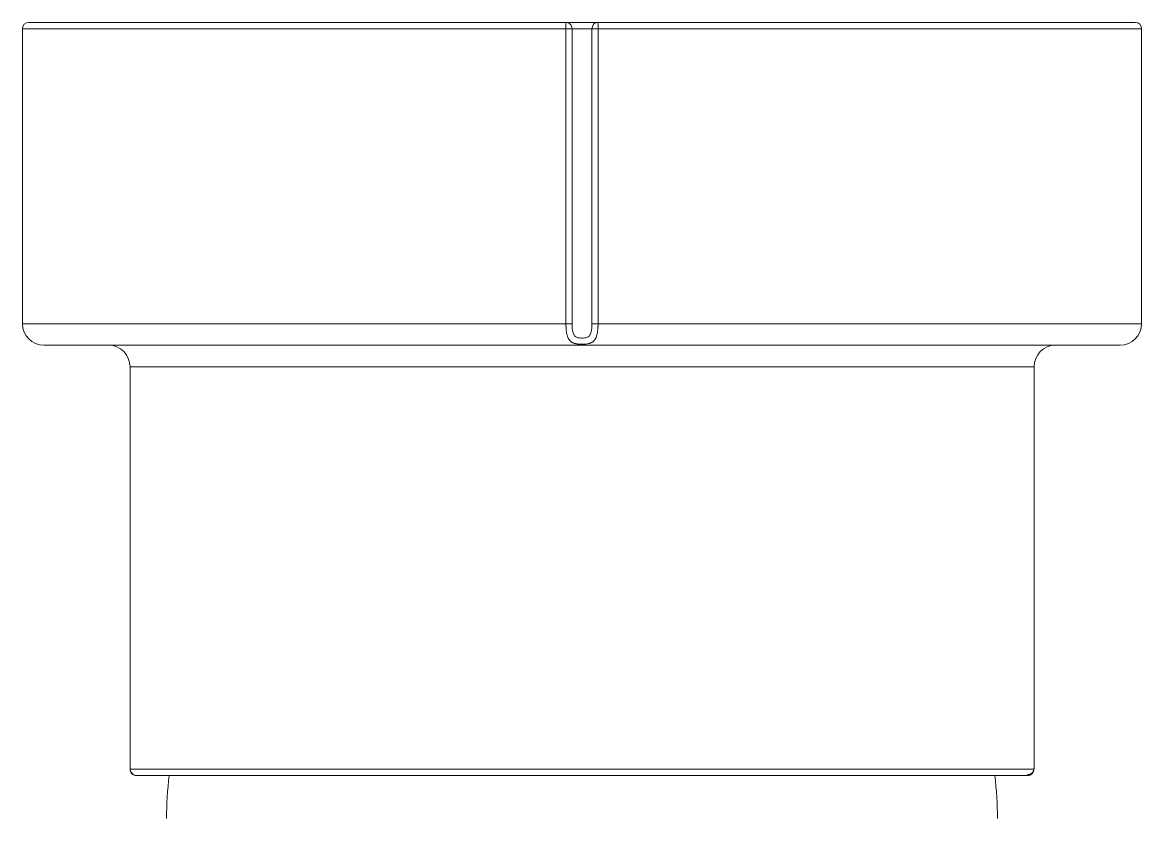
# Model space of a CAD drawing. Extents: x 1652 to 2441, y 0 to 579.
# Drawn here: x 1829.5 to 1881.5, y 405.6 to 442.6 of the extents above; entities that cross this region are included whole.
import ezdxf

# ---------------------------------------------------------------- set-up
doc = ezdxf.new("R2010")
doc.units = 0
doc.header["$LTSCALE"] = 10
doc.header["$MEASUREMENT"] = 0
doc.layers.add('1', color=7, linetype='CONTINUOUS')

msp = doc.modelspace()

# ---------------------------------------------------------------- linework, layer by layer
at = {"layer": '1', "color": 7, "linetype": 'Continuous', "lineweight": 18}
for p, q in [((1829.807, 442.621), (1854.769, 442.621)), ((1856.244, 442.621), (1854.769, 442.621)), ((1856.244, 442.621), (1881.207, 442.621)), ((1829.507, 442.321), (1829.507, 428.621)), ((1881.507, 428.621), (1881.507, 442.321)), ((1830.507, 427.621), (1880.506, 427.621)), ((1880.507, 427.621), (1880.506, 427.621)), ((1834.507, 426.621), (1834.507, 407.952)), ((1876.507, 426.621), (1876.507, 407.952)), ((1834.808, 407.621), (1876.206, 407.621))]:
    msp.add_line(p, q, dxfattribs=at)
at = {"layer": '1', "color": 7, "linetype": 'Continuous', "lineweight": 13}
for p, q in [((1854.761, 442.321), (1829.507, 442.321)), ((1855.046, 442.321), (1854.761, 442.321)), ((1854.761, 442.321), (1854.761, 428.621)), ((1855.967, 442.321), (1855.046, 442.321)), ((1855.046, 442.321), (1855.046, 428.621)), ((1856.252, 442.321), (1855.967, 442.321)), ((1855.967, 428.621), (1855.967, 442.321)), ((1881.506, 442.321), (1856.252, 442.321)), ((1856.252, 428.621), (1856.252, 442.321)), ((1881.507, 442.321), (1881.506, 442.321)), ((1829.507, 428.621), (1854.761, 428.621)), ((1856.252, 428.621), (1881.506, 428.621)), ((1881.506, 428.621), (1881.507, 428.621)), ((1876.506, 426.621), (1834.507, 426.621)), ((1876.507, 426.621), (1876.506, 426.621)), ((1834.508, 407.921), (1876.506, 407.921))]:
    msp.add_line(p, q, dxfattribs=at)
at = {"layer": '1', "color": 7, "linetype": 'Continuous', "lineweight": 18}
for centre, radius, start, end in [((1829.807, 442.321), 0.3, 90, 180), ((1881.207, 442.321), 0.3, 0, 90), ((1830.507, 428.621), 1, 180, 270), ((1880.507, 428.621), 1, 270, 0), ((1833.507, 426.621), 1, 0, 90), ((1877.507, 426.621), 1, 90, 180), ((1853.008, 405.621), 16.802, 173.1634, 180), ((1858.005, 405.621), 16.802, 0, 6.8366)]:
    msp.add_arc(centre, radius, start, end, dxfattribs=at)
at = {"layer": '1', "color": 7, "linetype": 'Continuous', "lineweight": 13}
for centre, major_axis, ratio, start_param, end_param in [((1854.769, 442.321), (0, 0.3), 0.028687, 0, 1.570796), ((1854.769, 442.321), (0, -0.3), 0.921566, 1.570796, 3.141593), ((1856.244, 442.321), (0, -0.3), 0.921566, 3.141593, 4.712389), ((1856.244, 442.321), (0, -0.3), 0.028687, 1.570796, 3.141593)]:
    msp.add_ellipse(centre, major_axis=major_axis, ratio=ratio, start_param=start_param, end_param=end_param, dxfattribs=at)
at = {"layer": '1', "color": 7, "linetype": 'Continuous', "lineweight": 18}
msp.add_ellipse((1876.206, 407.921), major_axis=(0, -0.3), ratio=0.999952, start_param=0, end_param=1.570796, dxfattribs=at)
at = {"layer": '1', "color": 7, "linetype": 'Continuous', "lineweight": 13}
for points, weights in [([(1855.046, 428.621), (1854.996, 428.621), (1854.889, 428.621), (1854.761, 428.621)], [1.10998032895, 0.973065638315, 0.963984938703, 1.08273823012]), ([(1876.207, 407.665), (1876.382, 407.665), (1876.507, 407.784), (1876.507, 407.952)], [1.17140002606, 0.942752333176, 0.94286671517, 1.17174317205])]:
    msp.add_rational_spline(points, weights, degree=3, dxfattribs=at)
for points, knots in [([(1854.761, 428.621), (1854.761, 428.616), (1854.761, 428.606), (1854.761, 428.591), (1854.761, 428.575), (1854.761, 428.56), (1854.762, 428.544), (1854.762, 428.528), (1854.763, 428.512), (1854.763, 428.497), (1854.764, 428.481), (1854.765, 428.465), (1854.765, 428.449), (1854.766, 428.433), (1854.767, 428.417), (1854.768, 428.401), (1854.77, 428.376), (1854.773, 428.34), (1854.779, 428.289), (1854.787, 428.229), (1854.8, 428.159), (1854.816, 428.09), (1854.835, 428.028), (1854.854, 427.978), (1854.874, 427.937), (1854.895, 427.9), (1854.918, 427.867), (1854.95, 427.829), (1854.994, 427.786), (1855.044, 427.754), (1855.09, 427.731), (1855.135, 427.712), (1855.189, 427.696), (1855.241, 427.685), (1855.282, 427.678), (1855.323, 427.673), (1855.362, 427.669), (1855.4, 427.666), (1855.436, 427.664), (1855.471, 427.663), (1855.525, 427.663), (1855.603, 427.665), (1855.707, 427.674), (1855.789, 427.688), (1855.844, 427.702), (1855.874, 427.712), (1855.899, 427.721), (1855.918, 427.729), (1855.933, 427.736), (1855.944, 427.741), (1855.958, 427.749), (1855.976, 427.759), (1855.998, 427.773), (1856.019, 427.789), (1856.037, 427.804), (1856.054, 427.821), (1856.083, 427.85), (1856.119, 427.9), (1856.158, 427.972), (1856.19, 428.06), (1856.211, 428.147), (1856.226, 428.228), (1856.234, 428.289), (1856.24, 428.34), (1856.243, 428.381), (1856.246, 428.414), (1856.248, 428.444), (1856.249, 428.474), (1856.25, 428.504), (1856.251, 428.534), (1856.252, 428.563), (1856.252, 428.592), (1856.252, 428.612), (1856.252, 428.621)], [0, 0, 0, 0, 0.004698, 0.009421, 0.014169, 0.018943, 0.023742, 0.028567, 0.033417, 0.038293, 0.043195, 0.048122, 0.053075, 0.058054, 0.063059, 0.068089, 0.073146, 0.085992, 0.102401, 0.122402, 0.146048, 0.173559, 0.197067, 0.216527, 0.233953, 0.250885, 0.267287, 0.283129, 0.312551, 0.344947, 0.355168, 0.374074, 0.401264, 0.415856, 0.429745, 0.442955, 0.455506, 0.46743, 0.478754, 0.489499, 0.499679, 0.528158, 0.5608, 0.598083, 0.611139, 0.622608, 0.632455, 0.640634, 0.647109, 0.651858, 0.654864, 0.666024, 0.676858, 0.687357, 0.697519, 0.707338, 0.716805, 0.749003, 0.783325, 0.814073, 0.853811, 0.877487, 0.897505, 0.913921, 0.926761, 0.936236, 0.945618, 0.954909, 0.964108, 0.973217, 0.982235, 0.991162, 1, 1, 1, 1]), ([(1855.967, 428.621), (1855.967, 428.582), (1855.965, 428.474), (1855.95, 428.309), (1855.91, 428.15), (1855.84, 428.041), (1855.742, 427.981), (1855.627, 427.955), (1855.506, 427.948), (1855.385, 427.955), (1855.271, 427.981), (1855.173, 428.041), (1855.103, 428.15), (1855.063, 428.309), (1855.048, 428.474), (1855.046, 428.582), (1855.046, 428.621)], [0, 0, 0, 0, 0.051174, 0.138877, 0.221726, 0.298678, 0.370737, 0.437527, 0.500316, 0.563233, 0.62984, 0.701408, 0.778192, 0.860984, 0.948625, 1, 1, 1, 1]), ([(1855.967, 428.621), (1855.979, 428.621), (1855.995, 428.621), (1856.033, 428.621), (1856.056, 428.621), (1856.107, 428.621), (1856.134, 428.621), (1856.192, 428.621), (1856.222, 428.621), (1856.252, 428.621)], [0, 0, 0, 0, 0.25, 0.25, 0.5, 0.5, 0.75, 0.75, 1, 1, 1, 1])]:
    msp.add_open_spline(points, degree=3, knots=knots, dxfattribs=at)
at = {"layer": '1', "color": 7, "linetype": 'Continuous', "lineweight": 18}
for points, knots in [([(1834.508, 407.921), (1834.507, 407.921), (1834.507, 407.924), (1834.507, 407.937), (1834.507, 407.951), (1834.507, 407.952)], [0, 0, 0, 0, 0.276964, 0.978776, 1, 1, 1, 1]), ([(1834.508, 407.921), (1834.508, 407.882), (1834.515, 407.843), (1834.545, 407.77), (1834.568, 407.737), (1834.623, 407.682), (1834.657, 407.659), (1834.729, 407.629), (1834.768, 407.621), (1834.808, 407.621)], [0, 0, 0, 0, 0.25, 0.25, 0.5, 0.5, 0.75, 0.75, 1, 1, 1, 1]), ([(1834.528, 407.846), (1834.54, 407.813), (1834.571, 407.754), (1834.641, 407.681), (1834.725, 407.637), (1834.781, 407.625), (1834.81, 407.624)], [0, 0, 0, 0, 0.248821, 0.50511, 0.758464, 1, 1, 1, 1]), ([(1876.203, 407.624), (1876.232, 407.625), (1876.289, 407.637), (1876.372, 407.681), (1876.443, 407.754), (1876.474, 407.813), (1876.486, 407.846)], [0, 0, 0, 0, 0.241533, 0.494885, 0.751176, 1, 1, 1, 1]), ([(1876.507, 407.952), (1876.507, 407.95), (1876.507, 407.936), (1876.506, 407.924), (1876.506, 407.921), (1876.506, 407.921)], [0, 0, 0, 0, 0.060321, 0.742595, 1, 1, 1, 1])]:
    msp.add_open_spline(points, degree=3, knots=knots, dxfattribs=at)

doc.saveas('drawing.dxf')
